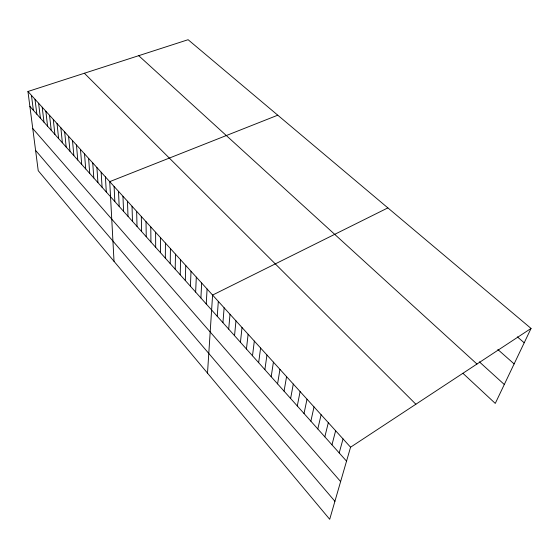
<?xml version="1.0" encoding="UTF-8"?>
<svg xmlns="http://www.w3.org/2000/svg" width="559" height="559" viewBox="0 0 559 559"><rect width="100%" height="100%" fill="white"/><g stroke="black" fill="none" stroke-linecap="round" stroke-linejoin="round"><path stroke-width="0.84" d="M160.475 252.689L160.489 237.624M165.331 258.125L165.429 243.074M170.236 263.624L170.425 248.58M175.198 269.186L175.477 254.149M180.222 274.811L180.592 259.788M185.302 280.499L185.763 265.497M190.437 286.264L191.003 271.269M195.643 292.084L196.3 277.11M200.905 297.982L201.666 283.029M206.229 303.949L207.096 289.01M207.501 373.139L212.588 295.075L387.869 207.892M217.241 316.289L218.324 301.392M222.936 322.662L224.131 307.799M228.694 329.125L230.015 314.284M234.535 335.666L235.975 320.852M240.447 342.29L242.012 327.511M246.435 348.998L248.126 334.254M252.5 355.797L254.324 341.081M258.649 362.679L260.599 348.005M264.875 369.653L266.964 355.021M271.185 376.724L273.414 362.134M277.578 383.886L279.947 369.345M284.056 391.146L286.578 376.647M290.624 398.504L293.293 384.054M297.283 405.96L300.106 391.566M304.026 413.52L307.01 399.182M310.867 421.186L314.018 406.903M317.805 428.956L321.118 414.736M324.835 436.831L328.322 422.681M331.969 444.824L335.631 430.737M339.201 452.923L343.044 438.913M531.05 328.44L350.57 447.207L329.705 519.29L38.222 170.677L27.95 91.487L188.11 39.71L531.05 328.44L495.274 403.416L462.922 373.3M277.767 115.196L109.725 181.654L114.029 261.339M517.341 336.874L524.216 342.772M497.831 349.515L514.126 363.909M479.349 361.841L504.302 384.494M138.709 55.683L476.967 364.028M84.374 73.25L415.875 404.234M27.95 91.487L350.57 447.207M29.879 106.378L346.531 461.14M32.757 128.549L340.62 481.565M35.594 150.392L334.911 501.297M31.465 95.358L33.351 110.263M35.007 99.271L36.852 114.19M38.592 103.219L40.395 118.152M42.211 107.209L43.965 122.155M45.859 111.241L47.571 126.194M49.555 115.308L51.218 130.282M53.28 119.416L54.894 134.405M57.046 123.567L58.611 138.562M60.847 127.766L62.363 142.769M64.69 132.001L66.158 147.017M68.575 136.284L69.987 151.307M72.495 140.609L73.858 155.647M76.464 144.977L77.764 160.021M80.468 149.393L81.712 164.451M84.514 153.858L85.702 168.916M88.608 158.365L89.733 173.437M92.738 162.928L93.807 178M96.917 167.532L97.93 182.611M101.144 172.193L102.087 187.272M105.413 176.896L106.294 191.982M114.092 186.461L114.84 201.561M118.501 191.325L119.179 206.425M122.959 196.244L123.567 211.337M127.466 201.219L128.004 216.312M132.029 206.243L132.49 221.336M136.641 211.33L137.025 226.416M141.301 216.466L141.609 231.559M146.018 221.664L146.248 236.75M150.783 226.926L150.937 242.005M155.612 232.244L155.681 247.316"/></g></svg>
